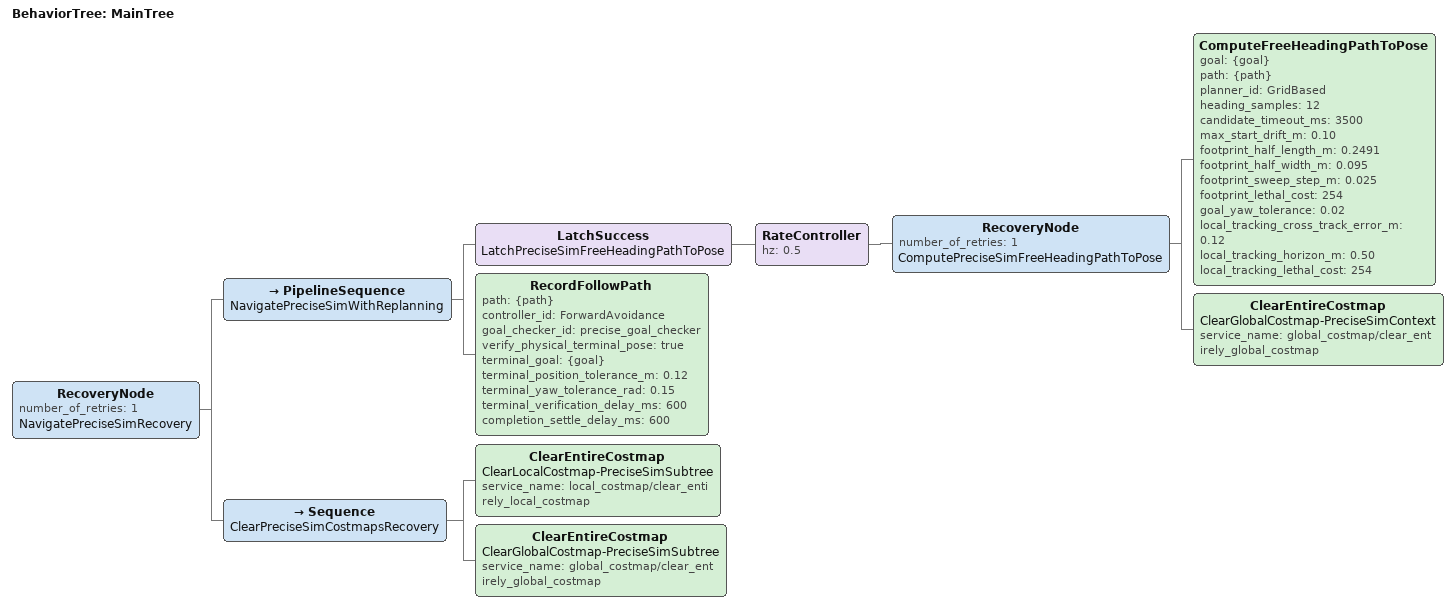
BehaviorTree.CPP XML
<root main_tree_to_execute="MainTree">
  <BehaviorTree ID="MainTree">
    <RecoveryNode number_of_retries="1" name="NavigatePreciseSimRecovery">
      <PipelineSequence name="NavigatePreciseSimWithReplanning">
        <LatchSuccess name="LatchPreciseSimFreeHeadingPathToPose">
          <RateController hz="0.5">
            <RecoveryNode number_of_retries="1" name="ComputePreciseSimFreeHeadingPathToPose">
              <ComputeFreeHeadingPathToPose
                  goal="{goal}"
                  path="{path}"
                  planner_id="GridBased"
                  heading_samples="12"
                  candidate_timeout_ms="3500"
                  max_start_drift_m="0.10"
                  footprint_half_length_m="0.2491"
                  footprint_half_width_m="0.095"
                  footprint_sweep_step_m="0.025"
                  footprint_lethal_cost="254"
                  goal_yaw_tolerance="0.02"
                  local_tracking_cross_track_error_m="0.12"
                  local_tracking_horizon_m="0.50"
                  local_tracking_lethal_cost="254"
                  />
              <ClearEntireCostmap
                  name="ClearGlobalCostmap-PreciseSimContext"
                  service_name="global_costmap/clear_entirely_global_costmap"/>
            </RecoveryNode>
          </RateController>
        </LatchSuccess>
        <!-- A tracking or collision failure reaches the outer recovery. The
             outer branch clears both costmaps before requesting a fresh
             swept, curvature-valid path. -->
        <RecordFollowPath
            path="{path}"
            controller_id="ForwardAvoidance"
            goal_checker_id="precise_goal_checker"
            verify_physical_terminal_pose="true"
            terminal_goal="{goal}"
            terminal_position_tolerance_m="0.12"
            terminal_yaw_tolerance_rad="0.15"
            terminal_verification_delay_ms="600"
            completion_settle_delay_ms="600"/>
      </PipelineSequence>
      <Sequence name="ClearPreciseSimCostmapsRecovery">
        <ClearEntireCostmap
            name="ClearLocalCostmap-PreciseSimSubtree"
            service_name="local_costmap/clear_entirely_local_costmap"/>
        <ClearEntireCostmap
            name="ClearGlobalCostmap-PreciseSimSubtree"
            service_name="global_costmap/clear_entirely_global_costmap"/>
      </Sequence>
    </RecoveryNode>
  </BehaviorTree>
</root>
